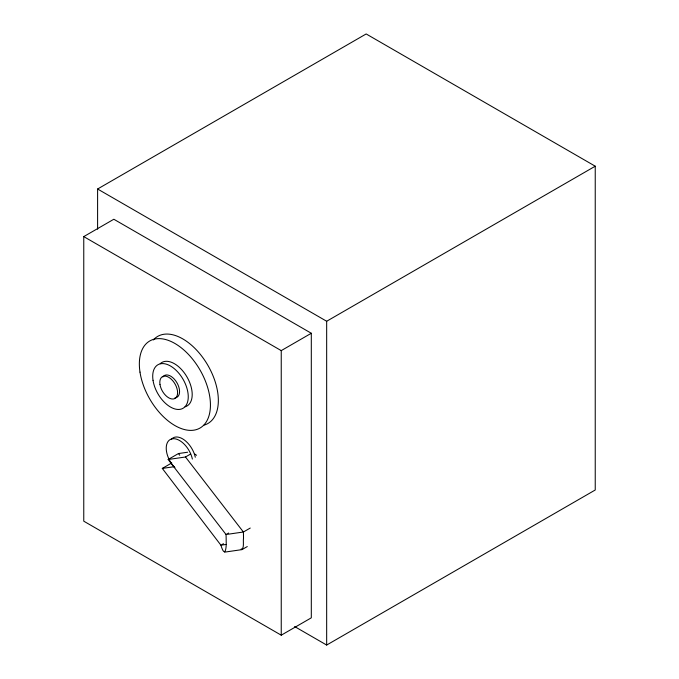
<?xml version="1.0" encoding="UTF-8"?>
<svg xmlns="http://www.w3.org/2000/svg" width="679" height="679" viewBox="0 0 679 679"><rect width="100%" height="100%" fill="white"/><g stroke="black" fill="none" stroke-linecap="round" stroke-linejoin="round"><path stroke-width="1.02" d="M241.104 549.107C244.627 549.608 242.878 540.908 243.506 538.277A49.032 9.735 81.8 0 0 243.438 533.55L243.388 532.005L185.486 456.992L168.154 459.496L226.048 534.517L226.099 536.062A49.032 9.735 81.8 0 1 226.175 540.781C226.625 549.413 224.715 557.977 220.913 545.195L162.298 468.417L171.736 462.976M97.598 229.213L97.598 189.008L366.168 33.95L595.237 166.202L595.237 489.992L326.667 645.05L294.601 626.539M83.763 236.606L113.834 219.249L311.305 333.262L311.305 617.831L281.242 635.188L83.763 521.183L83.763 236.606L281.242 350.619L311.305 333.262M97.598 189.008L326.667 321.252L595.237 166.202M168.154 459.496L178.441 453.555L187.616 452.231M185.486 456.992L190.629 454.022M228.619 533.032L226.048 534.517L243.388 532.005L250.245 528.05M223.484 543.709L220.913 545.195L226.014 544.456M241.996 549.617L247.283 546.561M162.298 468.417L174.537 466.651M241.834 549.642L224.503 552.154M194.814 454.098L196.554 455.278M178.441 453.555L179.723 455.227M326.667 321.252L326.667 645.05M281.242 350.619L281.242 635.188M153.352 339.95A50.271 29.019 60 0 1 207.324 364.402A50.271 29.019 60 0 1 204.09 425.105M160.202 363.723A25.131 14.514 60 0 1 186.997 376.981A25.131 14.514 60 0 1 185.078 406.814M162.884 376.989A12.57 7.257 60 0 1 176.964 382.778A12.57 7.257 60 0 1 174.944 397.877M171.312 439.389A18.851 10.881 60 0 1 184.425 440.051A18.851 10.881 60 0 1 195.314 457.239M174.902 467.627A18.851 10.881 60 0 1 170.514 439.372A18.851 10.881 60 0 1 192.378 459.063M139.993 372.126A50.271 29.019 60 0 0 198.166 428.967A50.271 29.019 60 0 0 186.521 352.435A50.271 29.019 60 0 0 139.993 372.126M153.03 380.325A25.131 14.514 60 0 0 182.116 408.75A25.131 14.514 60 0 0 176.294 370.479A25.131 14.514 60 0 0 153.03 380.325M159.981 384.45A12.57 7.257 60 0 0 174.528 398.666A12.57 7.257 60 0 0 171.617 379.527A12.57 7.257 60 0 0 159.981 384.45"/></g></svg>
